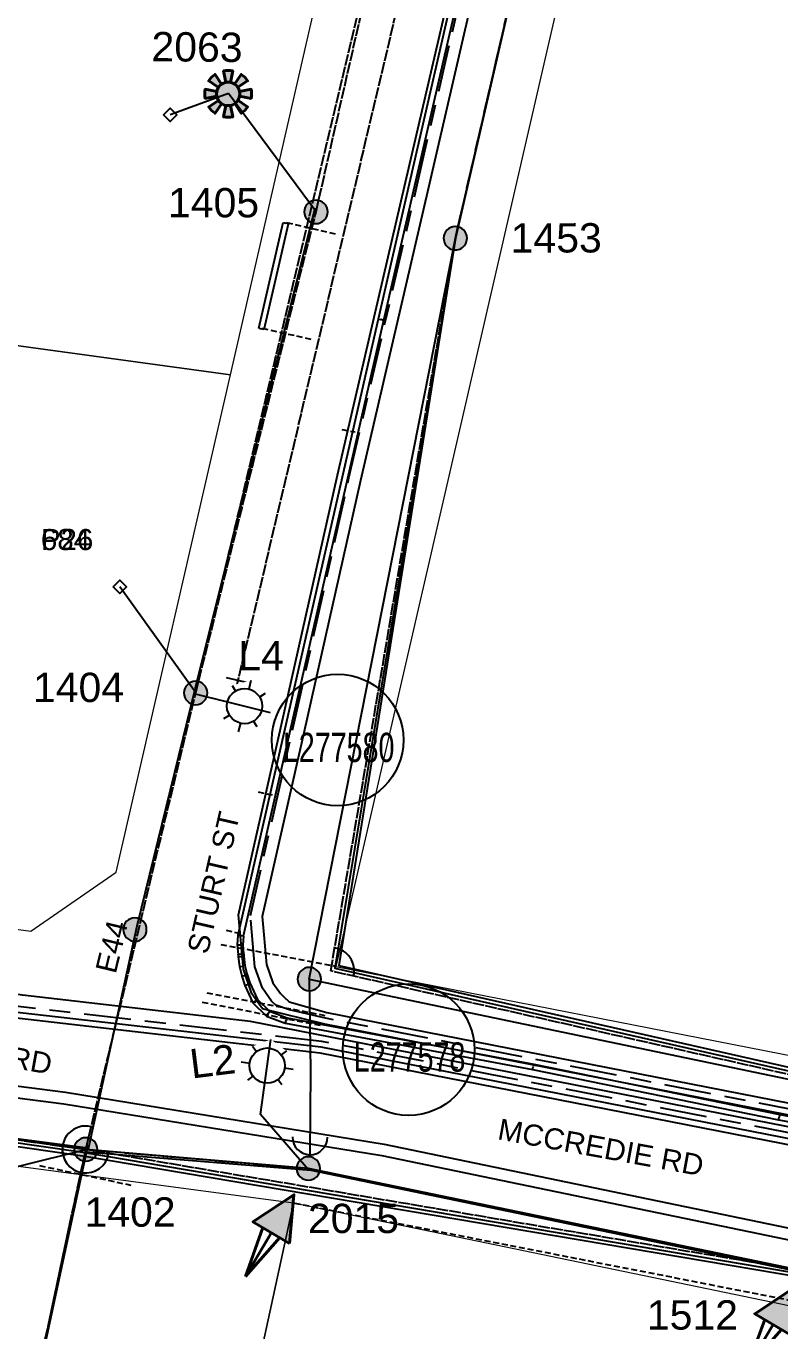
# Model space of a CAD drawing. Header units: metres. Extents: x 309024 to 312074, y 6251331 to 6253790.
# Drawn here: x 310747.6 to 310811.9, y 6252651.8 to 6252763.1 of the extents above; entities that cross this region are included whole.
import ezdxf
from ezdxf.enums import TextEntityAlignment as Align

# ---------------------------------------------------------------- set-up
doc = ezdxf.new("R2010")
doc.units = ezdxf.units.M
for name, pattern in [('Cable Exist OH', [1, 1, 0]), ('Cable Exist UG', [8.2, 4, -1.2, 1.8, -1.2]), ('Dash', [5, 3, -2]), ('DASHED', [0.75, 0.5, -0.25])]:
    doc.linetypes.add(name, pattern=pattern)
doc.layers.get('0').update_dxf_attribs({"color": 6})
for name, color, linetype in [('_User_SP_SL_Exist', 7, 'Continuous'), ('Duct_SP_EXT', 7, 'Continuous'), ('Equip_SP_SL_EXT', 7, 'Continuous'), ('Equip_SP_SL_NEW', 2, 'Continuous'), ('Mains_HV_EXT', 7, 'Continuous'), ('Mains_LV_EXT', 7, 'Continuous'), ('Mains_SL_EXT', 7, 'Continuous'), ('Mains_TR_EXT', 7, 'Continuous'), ('NOTES_SL_EXT', 7, 'Continuous'), ('OH_Details_SP_MISC', 7, 'Continuous'), ('Services_SP_EXT', 7, 'Continuous'), ('SupportsOH_SP_MISC', 7, 'Continuous'), ('SupportsOH_SP_TR_HV_LV_SL_EXT', 7, 'Continuous')]:
    doc.layers.add(name, color=color, linetype=linetype)
doc.layers.add('Cadastre Land Parcels_SP_EXT', color=9, linetype='Continuous', lineweight=5)
doc.layers.add('Cadastre Road Names_SP_HV_LV_SL_EXT', color=9, linetype='Continuous', lineweight=5)
doc.layers.add('UNKNOWN_FEATURES', color=1, linetype='DASHED', plot=False)
doc.layers.get('0').freeze()
doc.styles.add('IESYMBOL1', font='isocp.shx')
doc.styles.add('POLE_LABEL', font='arial.ttf')
doc.styles.add('SLCP_LABEL', font='arial.ttf', dxfattribs={"height": 3.5})
doc.styles.get("Standard").update_dxf_attribs({"font": 'arial.ttf'})
doc.linetypes.add('Cable E OH', pattern='A,9.4,["E",Standard,S=1.7,R=0,X=0,Y=-1],0', length=9.4)
doc.linetypes.add('Cable E UG', pattern='A,6,-0.5,["E",Standard,S=1.7,R=0,X=0.5,Y=-1],-2.9', length=9.4)
doc.linetypes.add('Cable P UG', pattern='A,6,-0.5,["P",Standard,S=1.7,R=0,X=0.5,Y=-1],-2.9', length=9.4)

# ---------------------------------------------------------------- blocks, each defined once
blk = doc.blocks.new('SL_NIGHTWATCH_EXT')
at = {"lineweight": 40}
h = blk.add_hatch(color=256, dxfattribs=at)
h.paths.add_polyline_path([(0.39, 1.96, 0.098491), (-0.39, 1.96), (-0.2, 0.98, -0.098491), (0.19, 0.98)])
h.paths.add_polyline_path([(0.55, 0.83, -0.098491), (0.83, 0.56), (1.66, 1.11, 0.098491), (1.11, 1.66)])
h.paths.add_polyline_path([(0.98, 0.2, -0.098491), (0.98, -0.19), (1.96, -0.39, 0.098491), (1.96, 0.39)])
h.paths.add_polyline_path([(0.83, -0.55, -0.098491), (0.56, -0.83), (1.11, -1.66, 0.098491), (1.66, -1.11)])
h.paths.add_polyline_path([(-0.19, -0.98), (-0.39, -1.96, 0.098491), (0.39, -1.96), (0.2, -0.98, -0.098491)])
h.paths.add_polyline_path([(-0.83, -0.56), (-1.66, -1.11, 0.098491), (-1.11, -1.66), (-0.55, -0.83, -0.098491)])
h.paths.add_polyline_path([(-0.98, 0.19), (-1.96, 0.39, 0.098491), (-1.96, -0.39), (-0.98, -0.2, -0.098491)])
h.paths.add_polyline_path([(-1.11, 1.66, 0.098491), (-1.66, 1.11), (-0.83, 0.55, -0.098491), (-0.56, 0.83)])
for p, q in [((-1.16, 1.63), (-1.16, 1.63, 0)), ((-1.1, 1.64), (-1.1, 1.64, 0)), ((1.08, 1.63), (1.08, 1.63, 0)), ((-0.86, -0.57), (-0.86, -0.57, 0)), ((0.82, -0.57), (0.82, -0.57, 0)), ((1.96, -0.37), (1.96, -0.37, 0)), ((1.13, -1.65), (1.13, -1.65, 0))]:
    blk.add_line(p, q, dxfattribs=at)
for points in [[(-0.56, 0.83, 0.098491), (-0.83, 0.55), (-1.66, 1.11, -0.098491), (-1.11, 1.66)], [(-0.2, 0.98, -0.098491), (0.19, 0.98), (0.39, 1.96, 0.098491), (-0.39, 1.96)], [(0.83, 0.56), (1.66, 1.11, 0.098491), (1.11, 1.66), (0.55, 0.83, -0.098491)], [(-0.98, 0.19, 0.098491), (-0.98, -0.2), (-1.96, -0.39, -0.098491), (-1.96, 0.39)], [(0.98, -0.19), (1.96, -0.39, 0.098491), (1.96, 0.39), (0.98, 0.2, -0.098491)], [(-0.83, -0.56, 0.098491), (-0.55, -0.83), (-1.11, -1.66, -0.098491), (-1.66, -1.11)], [(0.2, -0.98), (0.39, -1.96, -0.098491), (-0.39, -1.96), (-0.19, -0.98, 0.098491)], [(0.56, -0.83), (1.11, -1.66, 0.098491), (1.66, -1.11), (0.83, -0.55, -0.098491)]]:
    blk.add_lwpolyline(points, format="xyb", close=True, dxfattribs=at)
blk.add_circle((0, 0), 1, dxfattribs=at)
blk = doc.blocks.new('CCP_EXT')
at = {"flags": 9}
for tag, p in [('STATE', (0, -1.8)), ('LEGEND', (0, -1.4)), ('LIFE_SUPPORT', (0, -1.6)), ('NOTES', (0, -2))]:
    blk.add_attdef(tag, text='', height=0.2, dxfattribs=at).set_placement(p, align=Align.MIDDLE_LEFT)
blk.add_wipeout([(0, 0.57), (0.57, 0), (0, -0.57), (-0.57, 0)])
blk.add_lwpolyline([(-0.57, 0), (0, 0.57), (0.57, 0), (0, -0.57), (-0.57, 0)])
at = {"flags": 1}
blk.add_attdef('Z', (0, 0), '', height=0.2, dxfattribs=at)
at = {"flags": 9}
for tag, p in [('CCP_TYPE', (0, 0)), ('CONSTRUCTED_VOLTAGE', (0, -0.2)), ('OPERATING_VOLTAGE', (0, -0.6)), ('ORIENTATION', (0, -0.8)), ('OWNED_BY', (0, -1)), ('NO_PHASES', (0, -0.4)), ('USAGE', (0, -1.2))]:
    blk.add_attdef(tag, text='', height=0.2, dxfattribs=at).set_placement(p, align=Align.MIDDLE_LEFT)
blk = doc.blocks.new('POLE_EXT')
blk.add_hatch(color=256).paths.add_polyline_path([(-1, 0, 1), (1, 0, 1)])
blk.add_lwpolyline([(-1, 0, 1), (1, 0, 1)], format="xyb", close=True)
for tag, height, flags, p in [('pNumber', 2.5, 8, (-17.84, 2.07)), ('OWNED_BY', 0.2, 9, (1.35, -0.4)), ('SPECIAL_USE', 0.2, 9, (1.35, -0.8)), ('STATE', 0.2, 9, (1.35, -1)), ('PARENT', 0.2, 9, (1.35, -0.6)), ('USAGE', 0.2, 9, (1.35, -1.2)), ('cLV', 0.2, 9, (1.35, -1.4)), ('hDepth', 0.2, 9, (1.35, -1.6)), ('hDia', 0.2, 9, (1.35, -1.8)), ('cHV', 0.2, 9, (1.35, -2)), ('LBRACKET', 0.2, 9, (1.35, -2.2)), ('cLinedev', 0.2, 9, (1.35, -3.4)), ('LExisting', 0.2, 9, (1.35, -2.4)), ('LANTNUMBER', 0.2, 9, (1.35, -2.6)), ('LOther', 0.2, 9, (1.35, -2.8)), ('LRemove', 0.2, 9, (1.35, -3)), ('LEGEND', 0.2, 9, (1.35, -3.2)), ('pExisting', 0.2, 9, (1.35, -3.8)), ('pFooting', 0.2, 9, (1.35, -4.4)), ('LOCATION', 0.2, 9, (1.35, -3.6)), ('PFNUMBER', 0.2, 9, (1.35, -4)), ('NEWPFNUMBER', 0.2, 9, (1.35, -4.2)), ('pNew', 0.2, 9, (1.35, -4.6)), ('pRelocate', 0.2, 9, (1.35, -5)), ('pRemove', 0.2, 9, (1.35, -5.2)), ('pReplace', 0.2, 9, (1.35, -5.4)), ('pStay', 0.2, 9, (1.35, -5.6)), ('pType', 0.2, 9, (1.35, -5.8)), ('cspan', 0.2, 9, (1.35, -6)), ('STREETNAME', 0.2, 9, (1.35, -6.2)), ('SUBURB', 0.2, 9, (1.35, -6.4)), ('NOTES', 0.2, 9, (1.35, -6.6)), ('OPERATED_BY', 0.2, 9, (1.36, -7.01)), ('MAINTAINED_BY', 0.2, 9, (1.36, -6.81))]:
    blk.add_attdef(tag, text='', height=height, dxfattribs=dict(flags=flags)).set_placement(p, align=Align.MIDDLE_LEFT)
at = {"style": 'POLE_LABEL'}
for tag, height, flags, p in [('ASSET_NUM', 2.5, 8, (2, 2)), ('STRUCTURE_PLANT_NUMBER', 0.2, 9, (1.35, 0.03)), ('STREET_CODE', 0.2, 9, (1.35, -0.2))]:
    blk.add_attdef(tag, text='', height=height, dxfattribs=dict(at, flags=flags)).set_placement(p, align=Align.MIDDLE_LEFT)
at = {"flags": 1}
blk.add_attdef('Z', (1.35, -7.33), '', height=0.2, dxfattribs=at)
blk = doc.blocks.new('End Shackle_EXT')
at = {"flags": 9}
for tag, p in [('OWNED_BY', (0, -1)), ('STATE', (0, -1.2)), ('USAGE', (0, -1.4)), ('NOTES', (0, -1.6))]:
    blk.add_attdef(tag, text='', height=0.2, dxfattribs=at).set_placement(p, align=Align.MIDDLE_LEFT)
blk.add_wipeout([(0, 0.25), (1.81, 0.25), (1.82, -0.25), (0, -0.25)])
blk.add_line((1.81, -1), (1.81, 1))
at = {"flags": 1}
blk.add_attdef('Z', (0, 0), '', height=0.2, dxfattribs=at)
at = {"flags": 9}
for tag, p in [('CONNECTOR_TYPE', (0, 0)), ('CONSTRUCTED_VOLTAGE', (0, -0.2)), ('OPERATING_VOLTAGE', (0, -0.6)), ('ORIENTATION', (0, -0.8)), ('NO_PHASES', (0, -0.4))]:
    blk.add_attdef(tag, text='', height=0.2, dxfattribs=at).set_placement(p, align=Align.MIDDLE_LEFT)
blk = doc.blocks.new('SLCP_ZELL_EXT')
blk.add_wipeout([(-0.24, 7.5), (-0.71, 7.47), (-1.17, 7.41), (-1.64, 7.32), (-2.09, 7.21), (-2.54, 7.06), (-2.98, 6.89), (-3.41, 6.69), (-3.82, 6.46), (-4.22, 6.21), (-4.6, 5.93), (-4.96, 5.63), (-5.31, 5.31), (-5.63, 4.96), (-5.93, 4.6), (-6.21, 4.22), (-6.46, 3.82), (-6.69, 3.41), (-6.89, 2.98), (-7.06, 2.54), (-7.21, 2.09), (-7.32, 1.64), (-7.41, 1.17), (-7.47, 0.71), (-7.5, 0.24), (-7.5, -0.24), (-7.47, -0.71), (-7.41, -1.17), (-7.32, -1.64), (-7.21, -2.09), (-7.06, -2.54), (-6.89, -2.98), (-6.69, -3.41), (-6.46, -3.82), (-6.21, -4.22), (-5.93, -4.6), (-5.63, -4.96), (-5.31, -5.31), (-4.96, -5.63), (-4.6, -5.93), (-4.22, -6.21), (-3.82, -6.46), (-3.41, -6.69), (-2.98, -6.89), (-2.54, -7.06), (-2.09, -7.21), (-1.64, -7.32), (-1.17, -7.41), (-0.71, -7.47), (-0.24, -7.5), (0.24, -7.5), (0.71, -7.47), (1.17, -7.41), (1.64, -7.32), (2.09, -7.21), (2.54, -7.06), (2.98, -6.89), (3.41, -6.69), (3.82, -6.46), (4.22, -6.21), (4.6, -5.93), (4.96, -5.63), (5.31, -5.31), (5.63, -4.96), (5.93, -4.6), (6.21, -4.22), (6.46, -3.82), (6.69, -3.41), (6.89, -2.98), (7.06, -2.54), (7.21, -2.09), (7.32, -1.64), (7.41, -1.17), (7.47, -0.71), (7.5, -0.24), (7.5, 0.24), (7.47, 0.71), (7.41, 1.17), (7.32, 1.64), (7.21, 2.09), (7.06, 2.54), (6.89, 2.98), (6.69, 3.41), (6.46, 3.82), (6.21, 4.22), (5.93, 4.6), (5.63, 4.96), (5.31, 5.31), (4.96, 5.63), (4.6, 5.93), (4.22, 6.21), (3.82, 6.46), (3.41, 6.69), (2.98, 6.89), (2.54, 7.06), (2.09, 7.21), (1.64, 7.32), (1.17, 7.41), (0.71, 7.47), (0.24, 7.5)])
at = {"linetype": 'Dash', "lineweight": 40, "ltscale": 0.7}
for p, q in [((0, 4.11), (0, -4.11)), ((-4.11, 0), (4.11, 0))]:
    blk.add_line(p, q, dxfattribs=at)
blk.add_circle((0, 0), 4.11, dxfattribs=at)
at = {"lineweight": 40, "style": 'IESYMBOL1'}
for s, p in [('P', (-1.6, 0)), ('Z', (1.7, 0)), ('60', (-1.61, -3.31))]:
    blk.add_text(s, height=2, dxfattribs=at).set_placement(p, align=Align.BOTTOM_CENTER)
at = {"style": 'SLCP_LABEL'}
for tag, height, flags, p in [('ASSET_NUM', 2.5, 8, (2, 2)), ('STREET_CODE', 0.2, 9, (0, -0.2))]:
    blk.add_attdef(tag, text='', height=height, dxfattribs=dict(at, flags=flags)).set_placement(p, align=Align.MIDDLE_LEFT)
at = {"flags": 1}
blk.add_attdef('Z', (0, 0), '', height=0.2, dxfattribs=at)
at = {"flags": 9}
for tag, p in [('CONSTRUCTED_VOLTAGE', (0, -0.4)), ('CONTROL_TYPE', (0, -0.6)), ('OPERATING_VOLTAGE', (0, -1)), ('ORIENTATION', (0, -1.2)), ('NO_PHASES', (0, -0.8)), ('OWNED_BY', (0, -1.4)), ('STATE', (0, -2)), ('USAGE', (0, -1.6)), ('LOCATION', (0, -1.8)), ('NOTES', (0, -2.2))]:
    blk.add_attdef(tag, text='', height=0.2, dxfattribs=at).set_placement(p, align=Align.MIDDLE_LEFT)
blk = doc.blocks.new('SL_LANTERN_REPLACE_NEW')
blk.add_line((0, 0), (0, 0))
for tag, height, flags, p in [('STREET_CODE', 0.2, 9, (1.5, 0)), ('CONSTRUCTED_VOLTAGE', 0.2, 9, (1.5, -0.2)), ('CONTROL_TYPE', 0.2, 9, (1.5, -0.4)), ('OPERATING_VOLTAGE', 0.2, 9, (1.5, -1.2)), ('LANTERN_PURPOSE', 0.2, 9, (1.5, -0.6)), ('LANTERN_TYPE', 0.2, 9, (1.5, -0.8)), ('NO_PHASES', 0.2, 9, (1.5, -1)), ('LNUMBER', 2.5, 8, (1.5, -1.38)), ('ORIENTATION', 0.2, 9, (1.5, -1.4)), ('OWNED_BY', 0.2, 9, (1.5, -1.6)), ('OPERATED_BY', 0.2, 9, (1.5, -1.8)), ('STATE', 0.2, 9, (1.5, -2.2)), ('MAINTAINED_BY', 0.2, 9, (1.5, -2)), ('CEXIST', 0.2, 9, (1.5, -2.6)), ('CNEW', 0.2, 9, (1.5, -2.8)), ('CNUMBER', 0.2, 9, (1.5, -3)), ('CREMOVE', 0.2, 9, (1.5, -3.2)), ('CREPLACE', 0.2, 9, (1.5, -3.4)), ('USAGE', 0.2, 9, (1.5, -2.4)), ('LKINGHEIGHT', 0.2, 9, (1.5, -3.6)), ('LBRACKET', 0.2, 9, (1.5, -3.8)), ('LBRACKETVOCAB', 0.2, 9, (1.5, -4)), ('LCATEGORY', 0.2, 9, (1.5, -4.2)), ('LCHARGE1', 0.2, 9, (1.5, -4.4)), ('LCHARGE1PERCENT', 0.2, 9, (1.5, -4.6)), ('LCHARGE2', 0.2, 9, (1.5, -4.8)), ('LCHARGE2PERCENT', 0.2, 9, (1.5, -5)), ('LCHARGE3', 0.2, 9, (1.5, -5.2)), ('LCHARGE3PERCENT', 0.2, 9, (1.5, -5.4)), ('LEXIST', 0.2, 9, (1.5, -5.6)), ('LLAMP', 0.2, 9, (1.5, -5.8)), ('LLAMPVOCAB', 0.2, 9, (1.5, -6)), ('LMAST', 0.2, 9, (1.5, -6.2)), ('LMASTVOCAB', 0.2, 9, (1.5, -6.4)), ('LNEW', 0.2, 9, (1.5, -6.6)), ('LOUTREACH', 0.2, 9, (1.5, -7.2)), ('LOUTREACHVOCAB', 0.2, 9, (1.5, -7.4)), ('LRATECODE', 0.2, 9, (1.5, -7.6)), ('LREMOVE', 0.2, 9, (1.5, -7.8)), ('LREPLACE', 0.2, 9, (1.5, -8)), ('LTYPE', 0.2, 9, (1.5, -8.2)), ('LTYPEVOCAB', 0.2, 9, (1.5, -8.4)), ('LEGEND', 0.2, 9, (1.5, -8.6)), ('NEW_LKINGHEIGHT', 0.2, 9, (1.5, -8.8)), ('NEW_LBRACKET', 0.2, 9, (1.5, -9)), ('NEW_LBRACKETVOCAB', 0.2, 9, (1.5, -9.2)), ('NEW_LCATEGORY', 0.2, 9, (1.5, -9.4)), ('NEW_LCHARGE1', 0.2, 9, (1.5, -9.6)), ('NEW_LCHARGE1PERCENT', 0.2, 9, (1.5, -9.8)), ('NEW_LCHARGE2', 0.2, 9, (1.5, -10)), ('NEW_LCHARGE2PERCENT', 0.2, 9, (1.5, -10.2)), ('NEW_LCHARGE3', 0.2, 9, (1.5, -10.4)), ('NEW_LCHARGE3PERCENT', 0.2, 9, (1.5, -10.6)), ('NEW_LLAMP', 0.2, 9, (1.5, -10.8)), ('NEW_LLAMPVOCAB', 0.2, 9, (1.5, -11)), ('NEW_LMAST', 0.2, 9, (1.5, -11.2)), ('NEW_LMASTVOCAB', 0.2, 9, (1.5, -11.4)), ('NEW_LOUTREACH', 0.2, 9, (1.5, -11.6)), ('NEW_LOUTREACHVOCAB', 0.2, 9, (1.5, -11.8)), ('NEW_LRATECODE', 0.2, 9, (1.5, -12)), ('NEW_LTYPE', 0.2, 9, (1.5, -12.2)), ('SUBURB', 0.2, 9, (1.5, -12.6)), ('STREETNAME', 0.2, 9, (1.5, -12.8)), ('Z', 0.2, 1, (1.5, -13.4)), ('NEW_LTYPEVOCAB', 0.2, 9, (1.5, -12.4)), ('LOCATION', 0.2, 9, (1.5, -13)), ('NOTES', 0.2, 9, (1.5, -13.2))]:
    blk.add_attdef(tag, text='', height=height, dxfattribs=dict(flags=flags)).set_placement(p, align=Align.MIDDLE_LEFT)
at = {"flags": 9}
blk.add_attdef('LANTNUMBER', (1.5, -6.91), '', height=0.2, dxfattribs=at)
blk.add_wipeout([(0, 6.47), (1.46, 5.68), (2.25, 4.22), (1.46, 2.76), (0, 1.86), (-1.46, 2.76), (-2.25, 4.22), (-1.46, 5.68)])
for p, q in [((-1.46, 5.68), (-1.06, 5.28)), ((0, 2.72), (0, 6.47)), ((1.46, 5.68), (1.06, 5.28)), ((-2.25, 4.22), (-1.5, 4.22)), ((1.5, 4.22), (2.25, 4.22)), ((-1.46, 2.76), (-1.06, 3.16)), ((0, 0), (0, 2.72)), ((1.46, 2.76), (1.06, 3.16))]:
    blk.add_line(p, q)
blk.add_circle((0, 4.22), 1.5)
at = {"flags": 8}
blk.add_attdef('ASSET_NUM', text='', height=2.5, dxfattribs=at).set_placement((2, 2), align=Align.MIDDLE_LEFT)
blk = doc.blocks.new('SL_FLOOD_EXT')
at = {"lineweight": 40}
blk.add_hatch(color=256, dxfattribs=at).paths.add_polyline_path([(-1.82, 3.76), (0, 0), (1.82, 3.76)])
for p in [(-0.83, 3.75), (0, 3.75), (0.83, 3.75)]:
    blk.add_line(p, (0, 8.09), dxfattribs=at)
blk.add_lwpolyline([(-1.82, 3.76), (0, 0), (1.82, 3.76)], close=True, dxfattribs=at)
for tag, height, flags, p in [('ASSET_NUM', 2.5, 8, (2, 2)), ('LNUMBER', 0.2, 9, (1.5, 0)), ('CONSTRUCTED_VOLTAGE', 0.2, 9, (1.5, -0.2)), ('CONTROL_TYPE', 0.2, 9, (1.5, -0.4)), ('OPERATING_VOLTAGE', 0.2, 9, (1.5, -1.2)), ('LANTERN_PURPOSE', 0.2, 9, (1.5, -0.6)), ('LANTERN_TYPE', 0.2, 9, (1.5, -0.8)), ('NO_PHASES', 0.2, 9, (1.5, -1)), ('ORIENTATION', 0.2, 9, (1.5, -1.4)), ('OWNED_BY', 0.2, 9, (1.5, -1.6)), ('OPERATED_BY', 0.2, 9, (1.5, -1.8)), ('STATE', 0.2, 9, (1.5, -2.2)), ('MAINTAINED_BY', 0.2, 9, (1.5, -2)), ('CEXIST', 0.2, 9, (1.5, -2.6)), ('CNEW', 0.2, 9, (1.5, -2.8)), ('CNUMBER', 0.2, 9, (1.5, -3)), ('CREMOVE', 0.2, 9, (1.5, -3.2)), ('CREPLACE', 0.2, 9, (1.5, -3.4)), ('USAGE', 0.2, 9, (1.5, -2.4)), ('LKINGHEIGHT', 0.2, 9, (1.5, -3.6)), ('LBRACKET', 0.2, 9, (1.5, -3.8)), ('LBRACKETVOCAB', 0.2, 9, (1.5, -4)), ('LCATEGORY', 0.2, 9, (1.5, -4.2)), ('LCHARGE1', 0.2, 9, (1.5, -4.4)), ('LCHARGE1PERCENT', 0.2, 9, (1.5, -4.6)), ('LCHARGE2', 0.2, 9, (1.5, -4.8)), ('LCHARGE2PERCENT', 0.2, 9, (1.5, -5)), ('LCHARGE3', 0.2, 9, (1.5, -5.2)), ('LCHARGE3PERCENT', 0.2, 9, (1.5, -5.4)), ('LEXIST', 0.2, 9, (1.5, -5.6)), ('LLAMP', 0.2, 9, (1.5, -5.8)), ('LLAMPVOCAB', 0.2, 9, (1.5, -6)), ('LMAST', 0.2, 9, (1.5, -6.2)), ('LMASTVOCAB', 0.2, 9, (1.5, -6.4)), ('LNEW', 0.2, 9, (1.5, -6.6)), ('LANTNUMBER', 0.2, 9, (1.5, -6.8)), ('LOUTREACH', 0.2, 9, (1.5, -7)), ('LOUTREACHVOCAB', 0.2, 9, (1.5, -7.2)), ('LRATECODE', 0.2, 9, (1.5, -7.4)), ('LREMOVE', 0.2, 9, (1.5, -7.6)), ('LREPLACE', 0.2, 9, (1.5, -7.8)), ('STREETNAME', 0.2, 9, (1.5, -9)), ('LTYPE', 0.2, 9, (1.5, -8)), ('LTYPEVOCAB', 0.2, 9, (1.5, -8.2)), ('LEGEND', 0.2, 9, (1.5, -8.4)), ('LOCATION', 0.2, 9, (1.5, -8.6)), ('NOTES', 0.2, 9, (1.5, -8.8)), ('SUBURB', 0.2, 9, (1.5, -9.2)), ('Z', 0.2, 1, (1.5, -9.4))]:
    blk.add_attdef(tag, text='', height=height, dxfattribs=dict(flags=flags)).set_placement(p, align=Align.MIDDLE_LEFT)
blk = doc.blocks.new('STAY_EXT')
at = {"linetype": 'Continuous', "ltscale": 0.3}
blk.add_line((0, 0), (-7.17, 0), dxfattribs=at)
blk.add_arc((-5.67, 0), 1.5, 90, 270)

msp = doc.modelspace()

# ---------------------------------------------------------------- linework, layer by layer
at = {"layer": 'Cadastre Land Parcels_SP_EXT', "linetype": 'Continuous'}
for points in [[(311052.36, 6253038.38), (311012.7, 6253046.02), (310933.93, 6253061.35), (310894.27, 6253068.98), (310864.34, 6253074.8), (310819.11, 6252878.66), (310773.99, 6252682.89), (310814.9, 6252674.87), (310854.84, 6252667.02), (310894.24, 6252659.26), (310933.8, 6252651.53), (310973.06, 6252643.79), (311012.67, 6252841.11), (311052.36, 6253038.38)], [(310775.21, 6252778), (310706.76, 6252787.08), (310700.64, 6252742.15), (310765.03, 6252733.34), (310773.89, 6252772.06), (310775.21, 6252778)], [(310755.27, 6252690.93), (310765.03, 6252733.34), (310700.64, 6252742.15), (310693.93, 6252693.13), (310747.99, 6252685.89), (310755.27, 6252690.93)], [(310745.92, 6252550.25), (310760.66, 6252617.94), (310770.4, 6252662.7), (310750.13, 6252665.41), (310689.11, 6252673.57), (310681.02, 6252636.38), (310669.13, 6252581.76), (310700.23, 6252574.99), (310697.41, 6252562.05), (310685.11, 6252505.55), (310662.93, 6252510.38), (310651.6, 6252458.32), (310646.53, 6252459.43), (310622.86, 6252350.7), (310699.39, 6252336.55), (310745.92, 6252550.25)]]:
    msp.add_lwpolyline(points, close=True, dxfattribs=at)
msp.add_lwpolyline([(310856.63, 6252265.95), (310883.6, 6252389.34), (310884.1, 6252391.65), (310886.05, 6252399.4), (310886.13, 6252399.74), (310900.3, 6252464.99), (310907.9, 6252500), (310911.93, 6252518.6), (310926.54, 6252585.89), (310935.78, 6252628.44), (310770.4, 6252662.7), (310760.66, 6252617.94), (310745.92, 6252550.25), (310699.39, 6252336.55), (310683.67, 6252266.21)], dxfattribs=at)
at = {"layer": 'Duct_SP_EXT'}
for p, q in [((310808.76, 6252873.73), (310777.6, 6252738.09)), ((310809.22, 6252873.62), (310778.07, 6252737.98)), ((310767.43, 6252737.31), (310769.5, 6252746.32)), ((310767.9, 6252737.2), (310769.96, 6252746.22)), ((310769.5, 6252746.32), (310769.73, 6252746.27)), ((310769.96, 6252746.22), (310769.73, 6252746.27)), ((310777.6, 6252738.09), (310777.6, 6252738.09)), ((310777.6, 6252738.09), (310777.84, 6252738.04)), ((310777.6, 6252738.09), (310777.84, 6252738.04)), ((310778.07, 6252737.98), (310777.84, 6252738.04)), ((310778.07, 6252737.98), (310777.84, 6252738.04)), ((310778.07, 6252737.98), (310778.07, 6252737.98)), ((310767.43, 6252737.31), (310767.67, 6252737.26)), ((310767.9, 6252737.2), (310767.67, 6252737.26)), ((310765.64, 6252685.55), (310765.59, 6252684.73)), ((310765.59, 6252684.73), (310765.67, 6252683.92)), ((310765.59, 6252684.73), (310765.83, 6252684.73)), ((310765.65, 6252685.57), (310765.64, 6252685.55)), ((310765.64, 6252685.55), (310765.88, 6252685.52)), ((310765.65, 6252685.57), (310765.88, 6252685.52)), ((310766.07, 6252684.73), (310765.83, 6252684.73)), ((310766.11, 6252685.46), (310765.88, 6252685.52)), ((310766.12, 6252685.48), (310765.88, 6252685.52)), ((310766.12, 6252685.48), (310766.07, 6252684.73)), ((310766.07, 6252684.73), (310766.14, 6252683.97)), ((310766.11, 6252685.46), (310766.12, 6252685.48)), ((310765.67, 6252683.92), (310765.91, 6252683.95)), ((310765.67, 6252683.93), (310765.91, 6252683.95)), ((310765.67, 6252683.92), (310765.67, 6252683.93)), ((310765.67, 6252683.93), (310765.68, 6252683.72)), ((310765.68, 6252683.72), (310765.92, 6252683.73)), ((310765.68, 6252683.71), (310765.92, 6252683.73)), ((310765.68, 6252683.72), (310765.68, 6252683.71)), ((310765.68, 6252683.71), (310765.78, 6252682.88)), ((310766.14, 6252683.97), (310765.91, 6252683.95)), ((310766.15, 6252683.96), (310765.91, 6252683.95)), ((310766.16, 6252683.76), (310765.92, 6252683.73)), ((310766.16, 6252683.75), (310765.92, 6252683.73)), ((310766.14, 6252683.97), (310766.15, 6252683.96)), ((310766.15, 6252683.96), (310766.16, 6252683.75)), ((310766.16, 6252683.75), (310766.16, 6252683.76)), ((310766.16, 6252683.76), (310766.25, 6252682.97)), ((310765.78, 6252682.88), (310766.02, 6252682.92)), ((310765.78, 6252682.88), (310765.98, 6252682.08)), ((310766.25, 6252682.97), (310766.02, 6252682.92)), ((310766.25, 6252682.97), (310766.45, 6252682.19)), ((310765.98, 6252682.08), (310766.21, 6252682.13)), ((310765.98, 6252682.07), (310766.21, 6252682.13)), ((310765.98, 6252682.08), (310765.98, 6252682.07)), ((310765.98, 6252682.07), (310766.24, 6252681.27)), ((310766.44, 6252682.2), (310766.21, 6252682.13)), ((310766.45, 6252682.19), (310766.21, 6252682.13)), ((310766.24, 6252681.27), (310766.46, 6252681.34)), ((310766.24, 6252681.26), (310766.46, 6252681.34)), ((310766.24, 6252681.27), (310766.24, 6252681.26)), ((310766.24, 6252681.26), (310766.91, 6252679.8)), ((310766.45, 6252682.19), (310766.44, 6252682.2)), ((310766.44, 6252682.2), (310766.69, 6252681.42)), ((310766.69, 6252681.43), (310766.46, 6252681.34)), ((310766.69, 6252681.42), (310766.46, 6252681.34)), ((310766.69, 6252681.42), (310766.69, 6252681.43)), ((310766.69, 6252681.43), (310767.31, 6252680.08)), ((310766.91, 6252679.8), (310767.11, 6252679.94)), ((310766.91, 6252679.8), (310768.05, 6252678.69)), ((310767.31, 6252680.08), (310767.11, 6252679.94)), ((310767.31, 6252680.08), (310768.38, 6252679.04)), ((310768.35, 6252679.07), (310768.22, 6252678.87)), ((310768.38, 6252679.04), (310768.22, 6252678.87)), ((310768.38, 6252679.04), (310768.35, 6252679.07)), ((310768.35, 6252679.07), (310769.86, 6252678.51)), ((310768.05, 6252678.69), (310768.22, 6252678.87)), ((310768.05, 6252678.69), (310768.09, 6252678.66)), ((310768.09, 6252678.66), (310768.22, 6252678.87)), ((310768.09, 6252678.66), (310769.69, 6252678.06)), ((310769.69, 6252678.06), (310769.77, 6252678.28)), ((310769.69, 6252678.06), (310769.71, 6252678.05)), ((310769.71, 6252678.05), (310769.77, 6252678.28)), ((310769.71, 6252678.05), (310790.78, 6252674.1)), ((310769.86, 6252678.51), (310769.77, 6252678.28)), ((310769.84, 6252678.51), (310769.77, 6252678.28)), ((310769.86, 6252678.51), (310769.84, 6252678.51)), ((310769.84, 6252678.51), (310790.87, 6252674.57)), ((310790.87, 6252674.57), (310790.82, 6252674.34)), ((310790.87, 6252674.57), (310811.85, 6252670.28)), ((310790.78, 6252674.1), (310790.82, 6252674.34)), ((310790.78, 6252674.1), (310811.75, 6252669.81)), ((310811.85, 6252670.28), (310811.8, 6252670.04)), ((310811.85, 6252670.28), (310811.8, 6252670.04)), ((310811.85, 6252670.28), (310811.85, 6252670.28)), ((310811.85, 6252670.28), (310852.88, 6252662.38)), ((310811.75, 6252669.81), (310811.8, 6252670.04)), ((310811.75, 6252669.81), (310811.76, 6252669.81)), ((310811.76, 6252669.81), (310811.8, 6252670.04)), ((310811.76, 6252669.81), (310852.79, 6252661.91))]:
    msp.add_line(p, q, dxfattribs=at)
at = {"layer": 'Mains_HV_EXT', "linetype": 'Cable P UG'}
for points in [[(310811.9, 6252879.66), (310791.76, 6252791.55), (310786.14, 6252767.67), (310781.9, 6252749.3), (310776.09, 6252724.32), (310771.28, 6252702.82), (310767.73, 6252687.16), (310768.09, 6252683.07), (310768.64, 6252681.5), (310769.28, 6252680.59), (310769.57, 6252680.31), (310770.02, 6252679.87), (310773.22, 6252678.97), (310814.13, 6252670.95), (310854.07, 6252663.1), (310893.47, 6252655.34), (310933.03, 6252647.61), (310972.29, 6252639.87), (310987.63, 6252636.87), (310974.73, 6252569.18), (310969.09, 6252558.07)], [(310796.91, 6252800.15), (310784.19, 6252744.98)], [(310784.19, 6252744.98), (310773.91, 6252682.74), (310836.07, 6252668.68), (310907.04, 6252653.68), (310972.65, 6252640.92)], [(310939.95, 6252632.13), (310874.86, 6252644.71), (310813.89, 6252656.62), (310752.63, 6252666.99), (310692.99, 6252675.59), (310641.88, 6252682.73), (310592.16, 6252689.27)], [(310685.64, 6252680.57), (310750.96, 6252672.17), (310778.11, 6252667.74), (310778.11, 6252667.74), (310937.04, 6252634.81), (311019.89, 6252619.07), (311018.05, 6252609.03), (311020.85, 6252608.45)], [(310685.56, 6252679.57), (310750.81, 6252671.18), (310777.92, 6252666.76), (310936.85, 6252633.83), (311018.72, 6252618.28), (311016.89, 6252608.25), (311020.65, 6252607.48)]]:
    msp.add_lwpolyline(points, dxfattribs=at)
at = {"layer": 'Mains_HV_EXT', "linetype": 'Cable E OH'}
for points in [[(310796.91, 6252800.15), (310784.19, 6252744.98)], [(310784.19, 6252744.98), (310774.25, 6252682.97), (310836.14, 6252668.98), (310907.1, 6252653.97), (310972.7, 6252641.21)], [(310939.89, 6252631.84), (310874.8, 6252644.41), (310813.84, 6252656.33), (310752.59, 6252666.69), (310692.95, 6252675.3), (310641.84, 6252682.43), (310592.12, 6252688.98)]]:
    msp.add_lwpolyline(points, dxfattribs=at)
at = {"layer": 'Mains_HV_EXT', "linetype": 'Cable Exist OH'}
msp.add_lwpolyline([(310752.68, 6252667.29), (310771.66, 6252665.67), (310813.95, 6252656.92)], dxfattribs=at)
at = {"layer": 'Mains_LV_EXT', "linetype": 'Cable Exist OH'}
for points in [[(310772.31, 6252747.23), (310782.31, 6252791.09)], [(310752.68, 6252667.29), (310762.05, 6252706.21)]]:
    msp.add_lwpolyline(points, dxfattribs=at)
at = {"layer": 'Mains_LV_EXT', "linetype": 'Continuous'}
msp.add_lwpolyline([(310753.14, 6252669.23, 1.015198), (310752.26, 6252665.33)], format="xyb", dxfattribs=at)
at = {"layer": 'Mains_SL_EXT', "linetype": 'Cable Exist OH'}
for points in [[(310752.68, 6252667.29), (310762.05, 6252706.21)], [(310752.68, 6252667.29), (310771.66, 6252665.67)], [(310771.66, 6252665.67), (310813.95, 6252656.92)]]:
    msp.add_lwpolyline(points, dxfattribs=at)
at = {"layer": 'Mains_TR_EXT', "linetype": 'Cable Exist OH'}
for points in [[(310773.57, 6252682.51), (310784.19, 6252744.98), (310796.91, 6252800.15), (310817.48, 6252889.42), (310838.94, 6252982.47), (310854.57, 6253050.26), (310870.63, 6253122.71), (310887.42, 6253196.75)], [(310972.59, 6252640.62), (310906.98, 6252653.39), (310836.01, 6252668.39), (310773.57, 6252682.51)], [(310957.56, 6252629.11), (310940.01, 6252632.42), (310874.92, 6252645), (310813.95, 6252656.92), (310752.68, 6252667.29)]]:
    msp.add_lwpolyline(points, dxfattribs=at)
at = {"layer": 'Mains_TR_EXT', "linetype": 'Continuous'}
for points in [[(310775.52, 6252682.07, 0.432321), (310773.9, 6252684.48)], [(310750.7, 6252667.57, 0.989002), (310754.65, 6252666.95)]]:
    msp.add_lwpolyline(points, format="xyb", dxfattribs=at)
at = {"layer": 'NOTES_SL_EXT', "linetype": 'Continuous'}
msp.add_circle((310780.21, 6252675.8), 5.61, dxfattribs=at)
at = {"layer": 'OH_Details_SP_MISC', "color": 7, "linetype": 'Continuous', "flags": 128}
for points in [[(310771.74, 6252681.81), (310784.19, 6252744.98), (310796.91, 6252800.15)], [(310771.74, 6252681.81), (310836.01, 6252668.39), (310903.68, 6252654.69)], [(310771.74, 6252681.81), (310771.84, 6252674.01)], [(310752.68, 6252667.08), (310771.9, 6252665.53), (310814.15, 6252656.74), (310874.93, 6252645.11)]]:
    msp.add_lwpolyline(points, dxfattribs=at)
at = {"layer": 'Services_SP_EXT'}
msp.add_lwpolyline([(310772.31, 6252747.23), (310764.86, 6252757.31)], dxfattribs=at)
at = {"layer": 'UNKNOWN_FEATURES'}
for points in [[(310773.97, 6252745.32), (310769.72, 6252746.33)], [(310771.9, 6252736.35), (310767.71, 6252737.28)], [(310774.51, 6252728.67), (310775.65, 6252728.46)], [(310767.37, 6252697.78), (310768.56, 6252697.52)], [(310765.88, 6252685.67), (310764.62, 6252685.97)], [(310764.19, 6252684.77), (310773.93, 6252682.93)], [(310773.1, 6252678.69), (310762.98, 6252680.63)], [(310762.61, 6252679.86), (310772.92, 6252677.83)], [(310748.73, 6252665.92), (310756.51, 6252664.25)], [(310924.79, 6252630.71), (310924.08, 6252632.6), (310770.4, 6252662.7)]]:
    msp.add_lwpolyline(points, dxfattribs=at)

# ---------------------------------------------------------------- block references
at = {"layer": 'Equip_SP_SL_EXT'}
msp.add_blockref('SL_NIGHTWATCH_EXT', (310764.82, 6252757.29), dxfattribs=at)
at = {"layer": 'Equip_SP_SL_EXT', "linetype": 'Continuous', "rotation": 149.2540887276823}
for p in [(310770.42, 6252663.42), (310813.2, 6252655.58)]:
    msp.add_blockref('SL_FLOOD_EXT', p, dxfattribs=at)
at = {"layer": 'SupportsOH_SP_TR_HV_LV_SL_EXT'}
ref = msp.add_blockref('POLE_EXT', (310772.31, 6252747.23), dxfattribs=at)
ref.add_attrib('ASSET_NUM', '1405', dxfattribs={"layer": '0', "height": 2.5, "rotation": 359.9694, "style": 'POLE_LABEL'}).set_placement((310767.46, 6252748.01), align=Align.MIDDLE_RIGHT)
ref = msp.add_blockref('POLE_EXT', (310784.19, 6252744.98), dxfattribs=dict(at, rotation=359.9622848257713))
ref.add_attrib('ASSET_NUM', '1453', dxfattribs={"layer": '0', "height": 2.5, "rotation": 0.0561, "style": 'POLE_LABEL'}).set_placement((310788.91, 6252743.01), align=Align.BOTTOM_LEFT)
ref = msp.add_blockref('POLE_EXT', (310762.05, 6252706.21), dxfattribs=at)
ref.add_attrib('ASSET_NUM', '1404', dxfattribs={"layer": '0', "height": 2.5, "rotation": 0.0723, "style": 'POLE_LABEL'}).set_placement((310755.94, 6252707.94), align=Align.TOP_RIGHT)
for p in [(310756.87, 6252686.04), (310771.74, 6252681.81)]:
    msp.add_blockref('POLE_EXT', p, dxfattribs=at)
ref = msp.add_blockref('POLE_EXT', (310752.68, 6252667.29), dxfattribs=at)
ref.add_attrib('ASSET_NUM', '1402', dxfattribs={"height": 2.5, "rotation": 0.1153, "style": 'POLE_LABEL'}).set_placement((310756.45, 6252663.2), align=Align.TOP_CENTER)
ref = msp.add_blockref('POLE_EXT', (310771.66, 6252665.67), dxfattribs=at)
ref.add_attrib('ASSET_NUM', '2015', dxfattribs={"layer": '0', "height": 2.5, "style": 'POLE_LABEL'}).set_placement((310779.39, 6252661.41), align=Align.MIDDLE_RIGHT)
ref = msp.add_blockref('POLE_EXT', (310813.95, 6252656.92), dxfattribs=at)
ref.add_attrib('ASSET_NUM', '1512', dxfattribs={"layer": '0', "height": 2.5, "style": 'POLE_LABEL'}).set_placement((310808.29, 6252653.18), align=Align.MIDDLE_RIGHT)

# ---------------------------------------------------------------- texts
at = {"layer": 'Cadastre Road Names_SP_HV_LV_SL_EXT'}
for s, rotation, p in [('STURT ST', 77.0599, (310763.07, 6252683.85)), ('MCCREDIE RD', 349.73, (310732.16, 6252676.83)), ('MCCREDIE RD', 349.73, (310787.71, 6252668.17))]:
    msp.add_text(s, height=1.8, rotation=rotation, dxfattribs=at).set_placement(p)
at = {"layer": 'Mains_HV_EXT'}
for s in ['684', 'P26']:
    msp.add_text(s, height=1.8, dxfattribs=at).set_placement((310748.85, 6252718.39))
at = {"layer": 'Mains_LV_EXT'}
msp.add_text('E44', height=1.8, rotation=76.465, dxfattribs=at).set_placement((310755.23, 6252682.19))
at = {"layer": 'NOTES_SL_EXT', "lineweight": 40, "width": 0.7}
msp.add_attdef('L277578', text='XXXX', height=2.5, dxfattribs=at).set_placement((310780.29, 6252673.92), align=Align.CENTER)

# ---------------------------------------------------------------- next in the draw order: block references
at = {"layer": 'Services_SP_EXT'}
for p in [(310759.87, 6252755.49), (310755.57, 6252715.25)]:
    msp.add_blockref('CCP_EXT', p, dxfattribs=at)

# ---------------------------------------------------------------- next in the draw order: linework, layer by layer
at = {"layer": 'Mains_HV_EXT', "linetype": 'Cable P UG'}
for points in [[(310940.01, 6252632.42), (310874.92, 6252645), (310813.95, 6252656.92), (310771.66, 6252665.67), (310752.68, 6252667.29), (310722.38, 6252671.55), (310693.03, 6252675.89), (310641.92, 6252683.03), (310592.2, 6252689.57), (310537.18, 6252697), (310445.47, 6252724.06), (310426.27, 6252726.64), (310441.13, 6252793.39), (310460.54, 6252874.83), (310470.29, 6252916.38), (310480.01, 6252958.98), (310486.91, 6252988.28), (310493.44, 6253015.71), (310503.36, 6253058.81)], [(311113.36, 6252563.54), (311121.83, 6252607.52), (311120.76, 6252607.73), (311070.72, 6252617.54), (311031.26, 6252625.28), (310971.71, 6252636.92), (310932.45, 6252644.66), (310892.89, 6252652.39), (310853.49, 6252660.15), (310813.55, 6252668.01), (310772.74, 6252676.01), (310747.09, 6252678.95), (310693, 6252686.19), (310663.42, 6252690.12), (310646.94, 6252692.33), (310633.26, 6252694.17), (310604, 6252698.03), (310574.09, 6252702.05), (310569.89, 6252702.61), (310569.89, 6252702.61), (310445.66, 6252719.28), (310430.57, 6252721.3), (310428.67, 6252713.25), (310405.64, 6252611.93)], [(311112.87, 6252563.63), (311121.25, 6252607.13), (311120.66, 6252607.24), (311070.62, 6252617.05), (311031.16, 6252624.79), (310971.62, 6252636.43), (310932.36, 6252644.17), (310892.8, 6252651.9), (310853.39, 6252659.66), (310813.46, 6252667.51), (310772.67, 6252675.51), (310747.03, 6252678.45), (310692.93, 6252685.7), (310663.35, 6252689.63), (310646.87, 6252691.83), (310633.19, 6252693.68), (310603.93, 6252697.53), (310574.03, 6252701.55), (310569.82, 6252702.12), (310445.6, 6252718.78), (310430.95, 6252720.74), (310429.16, 6252713.14), (310406.11, 6252611.73)]]:
    msp.add_lwpolyline(points, dxfattribs=at)
at = {"layer": 'Services_SP_EXT'}
for points in [[(310764.86, 6252757.31), (310759.87, 6252755.49)], [(310762.05, 6252706.21), (310755.57, 6252715.25)]]:
    msp.add_lwpolyline(points, dxfattribs=at)

# ---------------------------------------------------------------- next in the draw order: block references
at = {"layer": 'SupportsOH_SP_TR_HV_LV_SL_EXT'}
ref = msp.add_blockref('POLE_EXT', (310764.86, 6252757.31), dxfattribs=at)
ref.add_attrib('ASSET_NUM', '2063', dxfattribs={"layer": '0', "height": 2.5, "rotation": 359.4426, "style": 'POLE_LABEL'}).set_placement((310766.05, 6252761.25), align=Align.MIDDLE_RIGHT)

# ---------------------------------------------------------------- next in the draw order: block references
at = {"layer": 'Mains_HV_EXT', "rotation": 77.08218728042559}
msp.add_blockref('End Shackle_EXT', (310765.26, 6252705.51), dxfattribs=at)

# ---------------------------------------------------------------- next in the draw order: linework, layer by layer
at = {"layer": 'Duct_SP_EXT'}
for p, q in [((310777.6, 6252738.09), (310765.65, 6252685.57)), ((310778.07, 6252737.98), (310766.11, 6252685.46))]:
    msp.add_line(p, q, dxfattribs=at)
at = {"layer": 'Mains_HV_EXT', "linetype": 'Cable Exist OH'}
for points in [[(310765.26, 6252705.51), (310794.09, 6252827.44), (310825.83, 6252964.93), (310862.51, 6253123.83), (310876.59, 6253184.82)], [(310752.68, 6252667.29), (310762.05, 6252706.21), (310782.31, 6252791.09)]]:
    msp.add_lwpolyline(points, dxfattribs=at)
at = {"layer": 'Mains_HV_EXT', "linetype": 'Cable E UG'}
for points in [[(310974.8, 6252574.88), (310986.46, 6252636.08), (310972.1, 6252638.89), (310932.84, 6252646.62), (310893.28, 6252654.36), (310853.88, 6252662.12), (310813.94, 6252669.97), (310773.05, 6252677.98), (310767.75, 6252679.29), (310766.85, 6252680.57), (310766.12, 6252682.65), (310765.71, 6252687.29), (310769.32, 6252703.26), (310774.14, 6252724.77), (310779.95, 6252749.75), (310784.19, 6252768.12), (310789.81, 6252792), (310809.95, 6252880.11), (310820.19, 6252924.74), (310826.51, 6252952.16), (310833.18, 6252982.74), (310837.86, 6252991.95), (310840.78, 6253004.57)], [(311114.34, 6252563.33), (311123, 6252608.31), (311120.95, 6252608.71), (311070.91, 6252618.53), (311031.45, 6252626.26), (310971.91, 6252637.9), (310932.64, 6252645.64), (310893.08, 6252653.38), (310853.68, 6252661.13), (310813.74, 6252668.99), (310766.72, 6252678.21), (310747.27, 6252680.43), (310693.2, 6252687.68), (310663.62, 6252691.61), (310647.14, 6252693.81), (310633.46, 6252695.66), (310604.19, 6252699.51), (310574.29, 6252703.53), (310570.09, 6252704.1), (310445.86, 6252720.77), (310429.42, 6252722.97), (310427.21, 6252713.59), (310404.23, 6252612.52)]]:
    msp.add_lwpolyline(points, dxfattribs=at)
at = {"layer": 'Mains_LV_EXT', "linetype": 'Cable Exist OH'}
msp.add_lwpolyline([(310762.05, 6252706.21), (310772.31, 6252747.23)], dxfattribs=at)
at = {"layer": 'Mains_TR_EXT', "linetype": 'Cable Exist UG'}
msp.add_lwpolyline([(310863.31, 6252660.77), (310853.97, 6252662.61), (310814.03, 6252670.46), (310773.13, 6252678.48), (310770.04, 6252679.19), (310768.88, 6252679.59), (310768.52, 6252679.94), (310767.74, 6252681.04), (310767.1, 6252682.86), (310766.72, 6252687.23), (310770.3, 6252703.04), (310770.3, 6252703.04), (310775.12, 6252724.55), (310780.93, 6252749.52), (310785.16, 6252767.89), (310790.79, 6252791.78), (310810.93, 6252879.89), (310821.17, 6252924.52), (310827.49, 6252951.94), (310834.13, 6252982.4), (310838.81, 6252991.6), (310841.78, 6253004.43)], dxfattribs=at)

# ---------------------------------------------------------------- next in the draw order: block references
at = {"layer": 'Equip_SP_SL_EXT'}
ref = msp.add_blockref('SLCP_ZELL_EXT', (310741.56, 6252660.39), dxfattribs=at)
ref.add_attrib('ASSET_NUM', '3641', dxfattribs={"layer": '0', "height": 2.5, "style": 'SLCP_LABEL'}).set_placement((310745.53, 6252655.23), align=Align.TOP_RIGHT)

# ---------------------------------------------------------------- next in the draw order: linework, layer by layer
at = {"layer": '_User_SP_SL_Exist', "color": 7, "linetype": 'Continuous', "flags": 128}
msp.add_lwpolyline([(310741.56, 6252664.54), (310752.68, 6252667.29)], dxfattribs=at)
at = {"layer": 'Mains_HV_EXT', "linetype": 'Cable Exist OH'}
for points in [[(310752.68, 6252667.29), (310722.38, 6252671.55)], [(310752.68, 6252667.29), (310743.95, 6252626.37)]]:
    msp.add_lwpolyline(points, dxfattribs=at)
at = {"layer": 'Mains_LV_EXT', "linetype": 'Cable Exist OH'}
for points in [[(310752.68, 6252667.29), (310722.38, 6252671.55), (310693.03, 6252675.89)], [(310743.95, 6252626.37), (310752.68, 6252667.29)]]:
    msp.add_lwpolyline(points, dxfattribs=at)
at = {"layer": 'Mains_SL_EXT', "linetype": 'Cable Exist OH'}
msp.add_lwpolyline([(310722.38, 6252671.55), (310752.68, 6252667.29)], dxfattribs=at)
at = {"layer": 'Mains_TR_EXT', "linetype": 'Cable Exist OH'}
msp.add_lwpolyline([(310752.68, 6252667.29), (310693.03, 6252675.89), (310641.92, 6252683.03), (310592.2, 6252689.57), (310537.18, 6252697), (310445.47, 6252724.06)], dxfattribs=at)
at = {"layer": 'Mains_TR_EXT', "linetype": 'Cable Exist UG'}
msp.add_lwpolyline([(311113.62, 6252562.25), (311122.42, 6252607.92), (311120.85, 6252608.22), (311120.85, 6252608.22), (311070.82, 6252618.03), (311031.36, 6252625.77), (310971.81, 6252637.41), (310932.55, 6252645.15), (310892.99, 6252652.89), (310853.59, 6252660.64), (310813.65, 6252668.5), (310772.82, 6252676.5), (310747.15, 6252679.44), (310693.07, 6252686.69), (310663.48, 6252690.62), (310647, 6252692.82), (310633.33, 6252694.67), (310604.06, 6252698.52), (310574.16, 6252702.54), (310569.96, 6252703.11)], dxfattribs=at)
at = {"layer": 'OH_Details_SP_MISC', "color": 7, "linetype": 'Continuous', "flags": 128}
for points in [[(310752.84, 6252667.41), (310722.44, 6252671.39), (310692.58, 6252675.96)], [(310752.85, 6252667.66), (310743.84, 6252625.95), (310738.15, 6252592.94)]]:
    msp.add_lwpolyline(points, dxfattribs=at)

# ---------------------------------------------------------------- next in the draw order: block references
at = {"layer": 'Equip_SP_SL_NEW'}
ref = msp.add_blockref('SL_LANTERN_REPLACE_NEW', (310762.12, 6252706.1), dxfattribs=dict(at, rotation=256.1234712350958))
ref.add_attrib('LNUMBER', 'L4', dxfattribs={"layer": '0', "height": 2.5}).set_placement((310765.68, 6252709.39), align=Align.MIDDLE_LEFT)
ref = msp.add_blockref('SL_LANTERN_REPLACE_NEW', (310767.57, 6252670.26), dxfattribs=dict(at, rotation=352.1524710822482))
ref.add_attrib('LNUMBER', 'L2', dxfattribs={"layer": '0', "height": 2.5, "rotation": 7.1105}).set_placement((310761.56, 6252674.57), align=Align.MIDDLE_LEFT)

# ---------------------------------------------------------------- next in the draw order: linework, layer by layer
at = {"layer": '_User_SP_SL_Exist', "flags": 128}
msp.add_lwpolyline([(310771.67, 6252665.56), (310767.57, 6252670.27)], dxfattribs=at)
at = {"layer": 'NOTES_SL_EXT', "linetype": 'Continuous'}
msp.add_circle((310774.16, 6252702.2), 5.61, dxfattribs=at)
at = {"layer": 'OH_Details_SP_MISC', "color": 7, "linetype": 'Continuous', "flags": 128}
msp.add_lwpolyline([(310752.92, 6252667.35), (310757.05, 6252686.36), (310762.02, 6252706.64), (310772.23, 6252747.58)], dxfattribs=at)
at = {"layer": 'OH_Details_SP_MISC', "flags": 128}
msp.add_lwpolyline([(310771.66, 6252665.56), (310767.57, 6252670.27)], dxfattribs=at)

# ---------------------------------------------------------------- next in the draw order: block references
at = {"layer": 'SupportsOH_SP_MISC', "rotation": 89.5356238550823}
msp.add_blockref('STAY_EXT', (310771.84, 6252674.01), dxfattribs=at)

# ---------------------------------------------------------------- next in the draw order: texts
at = {"layer": 'NOTES_SL_EXT', "lineweight": 40, "width": 0.7}
msp.add_attdef('L277580', text='XXXX', height=2.5, dxfattribs=at).set_placement((310774.24, 6252700.32), align=Align.CENTER)

doc.saveas('drawing.dxf')
